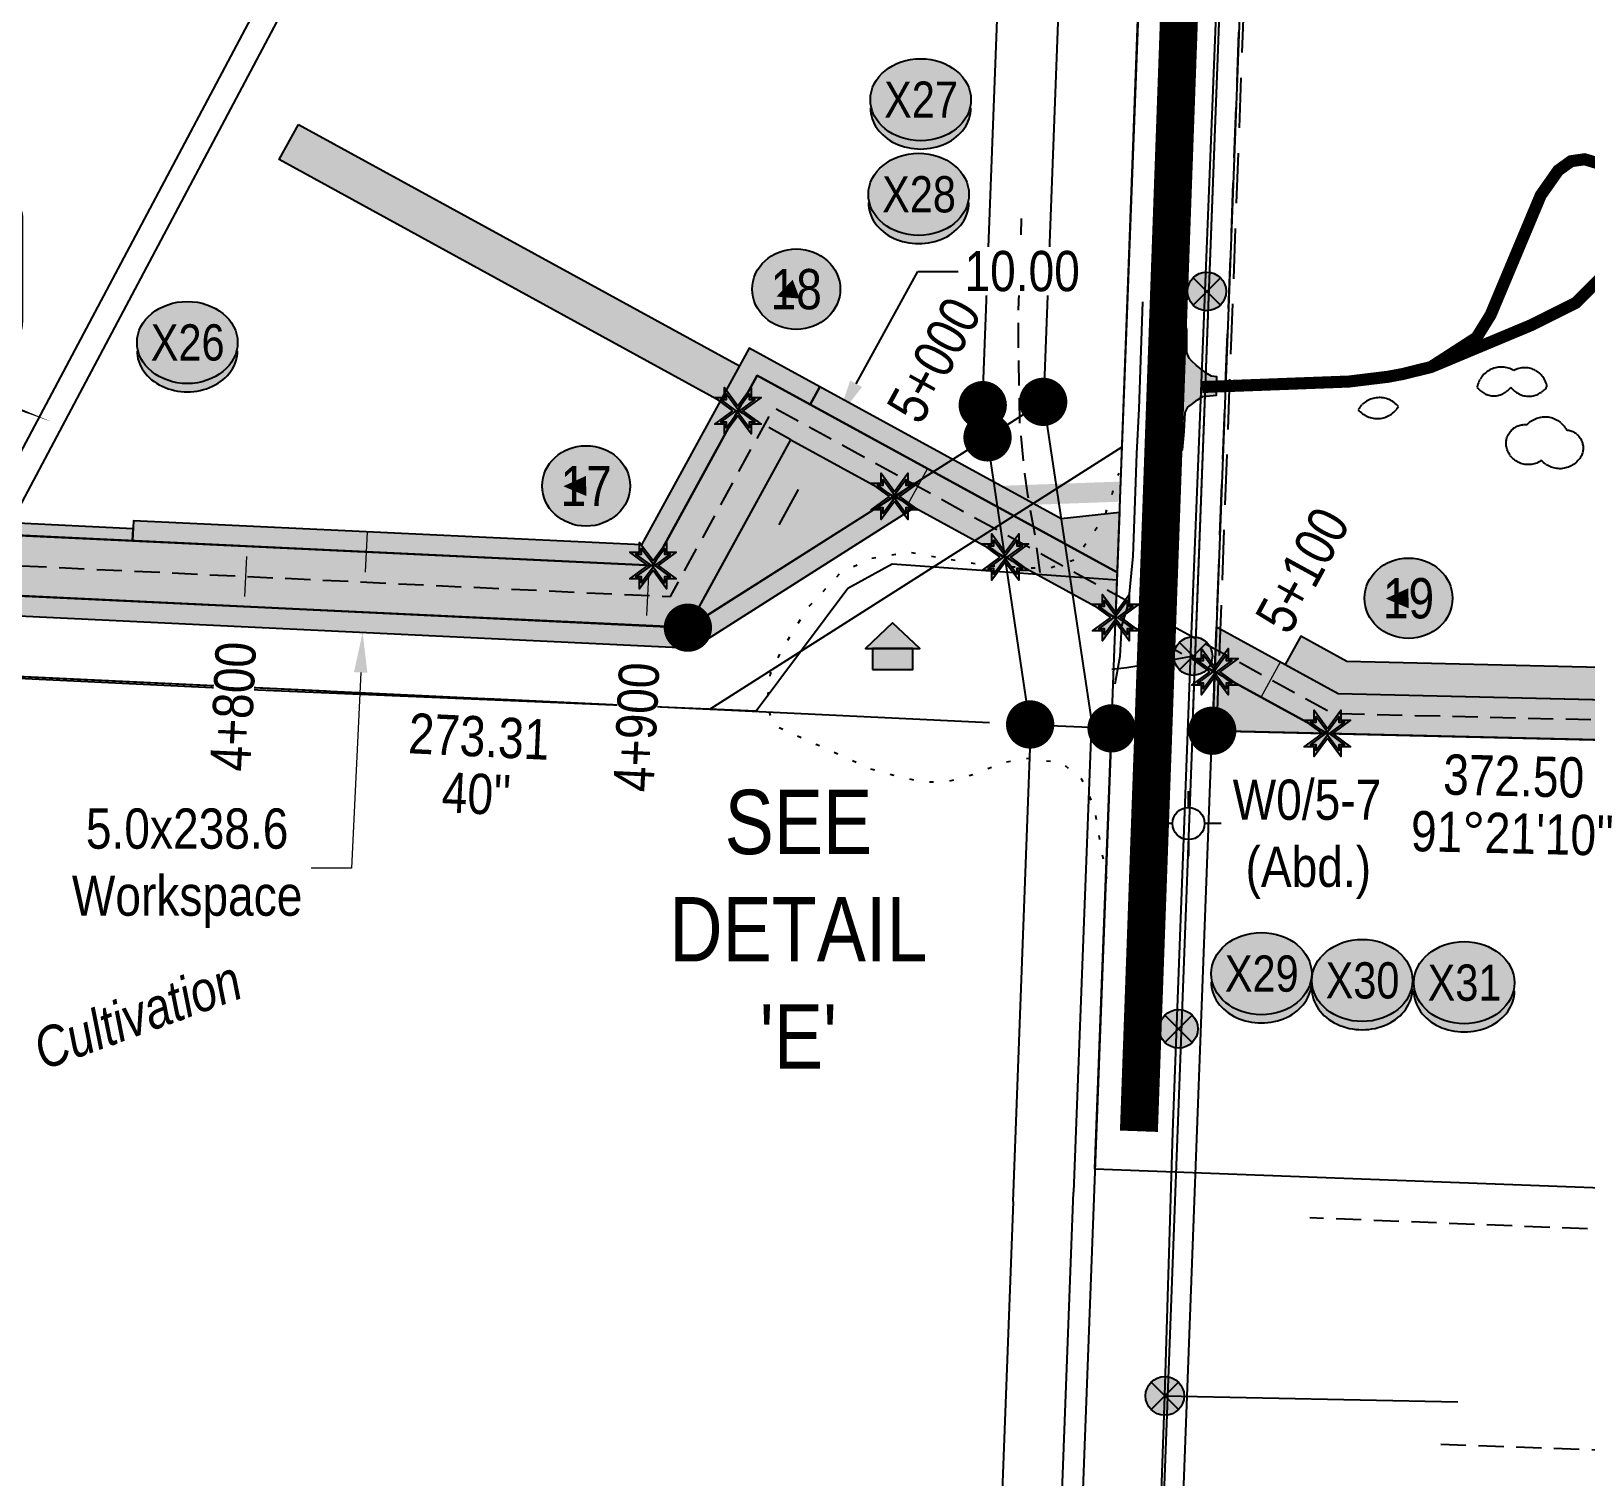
# Model space of a CAD drawing. Extents: x 309252 to 321570, y 5809412 to 5814891.
# Drawn here: x 312932.8 to 313319.2, y 5811832.2 to 5812191.7 of the extents above; entities that cross this region are included whole.
import ezdxf
from ezdxf.enums import TextEntityAlignment as Align

# ---------------------------------------------------------------- set-up
doc = ezdxf.new("R2010")
doc.units = 0
doc.header["$LTSCALE"] = 5
doc.header["$PDSIZE"] = 0.5
for name, pattern in [('0', [1, 1, 0]), ('foc-FLOWLINE', [3.75, 2.5, -1.25]), ('foc-QUARTERLINE', [33, 25, -3, 2, -3]), ('foc-TIELINE', [1.875, 1.25, -0.625]), ('foc-TOPO', [1, 0.2, -0.8]), ('UG_PIPE', [1.875, 1.25, -0.625])]:
    doc.linetypes.add(name, pattern=pattern)
doc.layers.get('Defpoints').update_dxf_attribs({"color": 9})
for name, color, linetype in [('AS-FENCE', 48, 'foc-FENCE'), ('AS-OWNER', 7, 'Continuous'), ('AS-PIPE-UG', 44, 'UG_PIPE'), ('AS-POWER', 104, 'foc-POWER'), ('AS-POWER-EXISTING-PP', 72, 'Continuous'), ('AS-RESIDENCE', 14, 'Continuous'), ('AS-ROADS', 254, 'Continuous'), ('AS-TELEPHONE', 224, 'foc-TEL'), ('CG-NOTES', 7, 'Continuous'), ('DETAIL-T', 7, 'Continuous'), ('F-EZE', 190, 'foc-FLOWLINE'), ('F-RW', 190, 'Continuous'), ('F-WS-S', 190, 'Continuous'), ('L-BD', 7, 'Continuous'), ('L-MON', 1, 'Continuous'), ('L-QSEC', 8, 'foc-QUARTERLINE'), ('L-SEC', 7, 'Continuous'), ('L-TIE', 7, 'foc-TIELINE'), ('L-TITLEDB', 4, 'Continuous'), ('L-TITLEDB-T', 4, 'Continuous'), ('P-CROSSINGS', 250, 'Continuous'), ('P-ELEVATION', 7, 'Continuous'), ('P-IOP12', 10, 'Continuous'), ('P-IOP12-H', 21, 'Continuous'), ('P-IOP14', 10, 'Continuous'), ('P-IOP14-H', 21, 'Continuous'), ('P-LTO', 14, 'Continuous'), ('P-PROPOSED', 10, 'Continuous'), ('P-PROPOSED-H', 21, 'Continuous'), ('P-TEMP-H', 41, 'Continuous'), ('P-TEMP_ACCESS ROAD', 46, 'Continuous'), ('P-TEMP_WORKSPACE', 46, 'Continuous'), ('P-TXT', 4, 'Continuous'), ('T-BUSH', 110, '0'), ('T-TIE', 201, 'foc-TIELINE'), ('T-VEGETATION CHANGE', 104, 'foc-TOPO')]:
    doc.layers.add(name, color=color, linetype=linetype)
for name, color, linetype, lineweight in [('F-RW-T', 190, 'Continuous', 9), ('F-WS-T', 190, 'Continuous', 9), ('P-TEMP-T', 46, 'Continuous', 18), ('T-TEXT', 48, 'Continuous', 18), ('T-TIE-T', 201, 'Continuous', 18)]:
    doc.layers.add(name, color=color, linetype=linetype, lineweight=lineweight)
doc.styles.add('80', font='ARIALN.TTF', dxfattribs={"height": 10})
doc.styles.add('80CG', font='ARIALN.TTF', dxfattribs={"height": 10})
doc.styles.add('80L', font='ARIALN.TTF', dxfattribs={"height": 10})
doc.styles.add('80LS', font='ARIALNI.TTF', dxfattribs={"height": 10})
doc.styles.add('Crossing', font='ARIALN.TTF', dxfattribs={"height": 10})
doc.styles.add('foc-LtypeFont', font='ARIALN.TTF', dxfattribs={"height": 7.35})
doc.linetypes.add('foc-FENCE', pattern='A,10,-1,["X",foc-LtypeFont,S=0.2,R=0,X=-0.625,Y=-0.75],-1.24', length=12.24)
doc.linetypes.add('foc-POWER', pattern='A,6,-1,["P",foc-LtypeFont,S=0.2,R=0,X=-0.625,Y=-0.75],-1.24,4', length=12.24)
doc.linetypes.add('foc-TEL', pattern='A,2,-1,["T",foc-LtypeFont,S=0.2,R=0,X=-0.425,Y=-0.75],-1.24,8', length=12.24)
doc.linetypes.add('foc-TEL-NOLINE', pattern='A,0,-2,["T",foc-LtypeFont,S=0.2,R=0,X=-0.425,Y=-0.75],-10.24', length=12.24)
doc.dimstyles.new('Compass 5 000', dxfattribs={"dimscale": 5, "dimtxt": 9, "dimasz": 2, "dimexe": 0.2, "dimexo": 0.0625, "dimgap": 0.5, "dimtad": 0, "dimtih": 1, "dimtoh": 1, "dimzin": 0, "dimdsep": 46, "dimtxsty": '80CG', "dimcen": 0.1, "dimse1": 1, "dimse2": 1, "dimclrd": 256, "dimclrt": 256, "dimaunit": 1, "dimadec": 4, "dimazin": 0, "dimtfac": 0.06, "dimtofl": 0, "dimtmove": 0, "dimatfit": 1, "dimfxl": 0.2, "dimtolj": 1, "dimtzin": 0, "dimlwd": -1, "dimarcsym": 0})

# ---------------------------------------------------------------- blocks, each defined once
blk = doc.blocks.new('fdia')
at = {"color": 255, "const_width": 1}
blk.add_lwpolyline([(-0.5, 0, 1), (0.5, 0, 1)], format="xyb", close=True, dxfattribs=at)
blk = doc.blocks.new('Fdiaa')
blk.add_blockref('fdia', (0, 0))
blk = doc.blocks.new('fdib')
at = {"color": 1, "const_width": 1.6}
blk.add_lwpolyline([(-0.4, 0, 1), (0.4, 0, 1)], format="xyb", close=True, dxfattribs=at)
at = {"color": 1}
blk.add_circle((0, 0), 0.8, dxfattribs=at)
blk = doc.blocks.new('Fdibb')
blk.add_blockref('fdib', (0, 0))
blk = doc.blocks.new('fdicc')
for name in ['Fdibb', 'Fdiaa']:
    blk.add_blockref(name, (0, 0))
blk = doc.blocks.new('FDI')
blk.add_blockref('fdicc', (0, 0))
blk = doc.blocks.new('GABD')
for p, q in [((0, 0.808), (0, 1.616)), ((-0.808, 0), (-1.616, 0)), ((1.616, 0), (0.808, 0)), ((0, -0.808), (0, -1.616))]:
    blk.add_line(p, q)
blk.add_circle((0, 0), 0.8)
blk = doc.blocks.new('res_occ')
for points in [[(0.1, 0.891), (-1.257, -0.374), (1.457, -0.374)], [(-0.9, -1.425), (1.1, -1.425), (1.1, -0.374), (-0.9, -0.374)]]:
    blk.add_hatch(color=14).paths.add_polyline_path(points)
at = {"color": 14}
for points in [[(0.1, 0.891), (-1.257, -0.374), (1.457, -0.374)], [(-0.9, -1.425), (1.1, -1.425), (1.1, -0.374), (-0.9, -0.374)]]:
    blk.add_lwpolyline(points, close=True, dxfattribs=at)
blk = doc.blocks.new('POWERPOLE')
h = blk.add_hatch(color=255)
edge = h.paths.add_edge_path()
edge.add_arc((0, 0), 0.96, 0, 360)
at = {"linetype": 'Continuous'}
for p, q in [((0.679, -0.679), (-0.679, 0.679)), ((-0.679, -0.679), (0.679, 0.679))]:
    blk.add_line(p, q, dxfattribs=at)
blk.add_circle((0, 0), 0.96, dxfattribs=at)
blk = doc.blocks.new('*D491')
at = {"layer": 'Defpoints', "color": 0, "transparency": 16777216}
for p in [(313189.12, 5812225.92), (313185.54, 5812131.22), (313205.44, 5812130.47)]:
    blk.add_point(p, dxfattribs=at)
at = {"layer": 'F-RW-T', "transparency": 16777216}
for p, q in [((313179.12, 5812226.29), (313169.13, 5812226.67)), ((313219.01, 5812224.79), (313229, 5812224.41))]:
    blk.add_line(p, q, dxfattribs=at)
for points in [[(313179.19, 5812227.96), (313179.06, 5812224.63), (313189.12, 5812225.92)], [(313219.07, 5812226.45), (313218.94, 5812223.12), (313209.01, 5812225.17)]]:
    blk.add_solid(points, dxfattribs=at)
at = {"layer": 'F-RW-T', "transparency": 16777216, "insert": (313095.18, 5812226.67), "char_height": 10, "attachment_point": 5, "style": '80CG'}
blk.add_mtext('\\A1;North Red Deer River\\PWater Services Commission\\P20.00 Water Line R/W\\PPlan 062 8022', dxfattribs=at)
blk = doc.blocks.new('*D502')
at = {"layer": 'Defpoints', "color": 0, "transparency": 16777216}
for p in [(312988.44, 5812048.5), (312988.2, 5812043.51), (313015.17, 5812042.23)]:
    blk.add_point(p, dxfattribs=at)
at = {"layer": 'P-TEMP-T', "transparency": 16777216}
for p, q in [((313015.88, 5812057.2), (313016.35, 5812067.19)), ((313014.69, 5812032.24), (313012.38, 5811983.59)), ((313012.38, 5811983.59), (313002.38, 5811983.59))]:
    blk.add_line(p, q, dxfattribs=at)
for points in [[(313014.21, 5812057.28), (313017.54, 5812057.12), (313015.4, 5812047.21)], [(313013.03, 5812032.32), (313016.36, 5812032.16), (313015.17, 5812042.23)]]:
    blk.add_solid(points, dxfattribs=at)
at = {"layer": 'P-TEMP-T', "transparency": 16777216, "insert": (312971.56, 5811983.59), "char_height": 10, "attachment_point": 5, "style": '80CG'}
blk.add_mtext('\\A1;5.0x238.6\\PWorkspace', dxfattribs=at)
blk = doc.blocks.new('*U513')
h = blk.add_hatch(color=59)
edge = h.paths.add_edge_path()
edge.add_line((-86.5, -20), (86.5, -20))
edge.add_arc((86.5, -14), 6, 270, 360)
edge.add_line((92.5, -14), (92.5, 12.5))
edge.add_arc((86.5, 12.5), 6, 0, 90)
edge.add_line((86.5, 18.5), (-86.5, 18.5))
edge.add_arc((-86.5, 12.5), 6, 90, 180)
edge.add_line((-92.5, 12.5), (-92.5, -14))
edge.add_arc((-86.5, -14), 6, 180, 270)
at = {"color": 1, "flags": 128}
blk.add_lwpolyline([(-86.5, -20, 3, 3, 0), (86.5, -20, 3, 3, 0.414214), (92.5, -14, 3, 3, 0), (92.5, 12.5, 3, 0, 0.414214), (86.5, 18.5, 0, 0, 0), (-86.5, 18.5, 0, 0, 0.414214), (-92.5, 12.5, 0, 0, 0), (-92.5, -14, 0, 3, 0.414214)], format="xyseb", close=True, dxfattribs=at)
blk.add_lwpolyline([(100.89, -38.74, 0, 7.5, 0), (0, 0, 0, 0, 0)], format="xyseb", dxfattribs=at)
at = {"color": 1, "style": '80'}
blk.add_attdef('ENTER_TEXT_001', (-35.99, -5), '', height=10, dxfattribs=at)
blk = doc.blocks.new('*D539')
at = {"layer": 'Defpoints', "color": 0, "transparency": 16777216}
for p in [(313218.45, 5811809.16), (313209.36, 5811690.75), (313213.98, 5811690.58)]:
    blk.add_point(p, dxfattribs=at)
at = {"layer": 'L-TITLEDB-T', "transparency": 16777216}
for p, q in [((313203.83, 5811809.71), (313193.84, 5811810.09)), ((313228.44, 5811808.79), (313238.43, 5811808.41))]:
    blk.add_line(p, q, dxfattribs=at)
for points in [[(313203.9, 5811811.38), (313203.77, 5811808.05), (313213.83, 5811809.34)], [(313228.5, 5811810.45), (313228.38, 5811807.12), (313218.45, 5811809.16)]]:
    blk.add_solid(points, dxfattribs=at)
at = {"layer": 'L-TITLEDB-T', "transparency": 16777216, "insert": (313277.2, 5811808.41), "char_height": 10, "attachment_point": 5, "style": '80CG'}
blk.add_mtext('\\A1;5.00 Road \\PPlan 912 1635 ', dxfattribs=at)
blk = doc.blocks.new('xing2')
h = blk.add_hatch(color=50)
h.dxf.hatch_style = 1
edge = h.paths.add_edge_path()
edge.add_ellipse((0, 0), major_axis=(-12.5, 0), ratio=0.816297, start_angle=0, end_angle=360)
h = blk.add_hatch(color=250)
h.dxf.hatch_style = 1
edge = h.paths.add_edge_path()
edge.add_ellipse((0, -2.05), major_axis=(-12.5, 0), ratio=0.816297, start_angle=0, end_angle=180)
edge.add_line((12.5, -2.05), (12.5, 0))
edge.add_ellipse((0, 0), major_axis=(-12.5, 0), ratio=0.816297, start_angle=0, end_angle=180, ccw=False)
edge.add_line((-12.5, 0), (-12.5, -2.05))
at = {"color": 250}
blk.add_ellipse((0, 0), major_axis=(-12.5, 0), ratio=0.816297, dxfattribs=at)
blk.add_ellipse((0, -2.05), major_axis=(-12.5, 0), ratio=0.816297, start_param=0, end_param=3.141593, dxfattribs=at)
at = {"color": 250, "style": 'Crossing'}
blk.add_attdef('CROSSING', text='', height=9, dxfattribs=at).set_placement((0.09, 0.02), align=Align.MIDDLE_CENTER)
at = {"color": 250, "style": 'Crossing', "flags": 1}
for tag, p in [('OWNER', (0.09, -12.49)), ('DESCRIPTION', (0.09, -25.77)), ('LOCATION', (0.09, -39.3)), ('DWG_REF', (0.09, -52.84))]:
    blk.add_attdef(tag, text='', height=9, dxfattribs=at).set_placement(p, align=Align.MIDDLE_CENTER)
blk = doc.blocks.new('*U599')
at = {"layer": 'P-ELEVATION'}
h = blk.add_hatch(color=111, dxfattribs=at)
h.dxf.hatch_style = 1
edge = h.paths.add_edge_path()
edge.add_ellipse((0, 0), major_axis=(-10.94, 0), ratio=0.913794, start_angle=0, end_angle=360)
at = {"layer": 'P-ELEVATION', "color": 7, "flags": 128}
blk.add_lwpolyline([(0, 0, 5, 0, 0), (-4.9, -1.84, 0, 0, 0)], format="xyseb", dxfattribs=at)
at = {"layer": 'P-ELEVATION', "color": 7}
blk.add_ellipse((0, 0), major_axis=(-10.94, 0), ratio=0.913794, dxfattribs=at)
at = {"layer": 'P-ELEVATION', "style": '80'}
blk.add_attdef('BEND', text='', height=10, dxfattribs=at).set_placement((0, 0), align=Align.MIDDLE_CENTER)
blk = doc.blocks.new('*U574')
at = {"layer": 'P-ELEVATION'}
h = blk.add_hatch(color=111, dxfattribs=at)
h.dxf.hatch_style = 1
edge = h.paths.add_edge_path()
edge.add_ellipse((0, 0), major_axis=(-10.94, 0), ratio=0.913794, start_angle=0, end_angle=360)
at = {"layer": 'P-ELEVATION', "color": 7, "flags": 128}
blk.add_lwpolyline([(0, 0, 5, 0, 0), (-5.67, -0.08, 0, 0, 0)], format="xyseb", dxfattribs=at)
at = {"layer": 'P-ELEVATION', "color": 7}
blk.add_ellipse((0, 0), major_axis=(-10.94, 0), ratio=0.913794, dxfattribs=at)
at = {"layer": 'P-ELEVATION', "style": '80'}
blk.add_attdef('BEND', text='', height=10, dxfattribs=at).set_placement((0, 0), align=Align.MIDDLE_CENTER)
blk = doc.blocks.new('TEMP')
h = blk.add_hatch(color=255)
h.dxf.hatch_style = 1
h.paths.add_polyline_path([(0, 0.251), (-0.666, 1.152), (-0.666, 0.666), (-1.152, 0.666), (-0.251, 0), (-1.152, -0.666), (-0.666, -0.666), (-0.666, -1.152), (0, -0.251), (0.666, -1.152), (0.666, -0.666), (1.152, -0.666), (0.251, 0), (1.152, 0.666), (0.666, 0.666), (0.666, 1.152)])
h.paths.add_polyline_path([(0.566, 0.849), (0.566, 0.566), (0.849, 0.566), (0.083, 0), (0.849, -0.566), (0.566, -0.566), (0.566, -0.849), (0, -0.083), (-0.566, -0.849), (-0.566, -0.566), (-0.849, -0.566), (-0.083, 0), (-0.849, 0.566), (-0.566, 0.566), (-0.566, 0.849), (0, 0.083)], flags=16)
h = blk.add_hatch(color=1)
h.dxf.hatch_style = 1
h.paths.add_polyline_path([(0, 0.083), (-0.566, 0.849), (-0.566, 0.566), (-0.849, 0.566), (-0.083, 0), (-0.849, -0.566), (-0.566, -0.566), (-0.566, -0.849), (0, -0.083), (0.566, -0.849), (0.566, -0.566), (0.849, -0.566), (0.083, 0), (0.849, 0.566), (0.566, 0.566), (0.566, 0.849)])
at = {"color": 1}
for p, q in [((-0.083, 0), (0.083, 0)), ((0, 0.083), (0, -0.083))]:
    blk.add_line(p, q, dxfattribs=at)
at = {"color": 255, "flags": 128}
blk.add_lwpolyline([(-0.251, 0), (-1.152, 0.666), (-0.666, 0.666), (-0.666, 1.152), (0, 0.251), (0.666, 1.152), (0.666, 0.666), (1.152, 0.666), (0.251, 0), (1.152, -0.666), (0.666, -0.666), (0.666, -1.152), (0, -0.251), (-0.666, -1.152), (-0.666, -0.666), (-1.152, -0.666)], close=True, dxfattribs=at)
at = {"color": 1, "flags": 128}
blk.add_lwpolyline([(-0.083, 0), (-0.849, 0.566), (-0.566, 0.566), (-0.566, 0.849), (0, 0.083), (0.566, 0.849), (0.566, 0.566), (0.849, 0.566), (0.083, 0), (0.849, -0.566), (0.566, -0.566), (0.566, -0.849), (0, -0.083), (-0.566, -0.849), (-0.566, -0.566), (-0.849, -0.566)], close=True, dxfattribs=at)
blk = doc.blocks.new('*D855')
at = {"layer": 'Defpoints', "color": 0, "transparency": 16777216}
for p in [(313130.82, 5812096.44), (313133.01, 5812095.23), (313126.02, 5812087.67)]:
    blk.add_point(p, dxfattribs=at)
at = {"layer": 'P-TXT', "transparency": 16777216}
for p, q in [((313137.82, 5812104.01), (313153.12, 5812131.96)), ((313153.12, 5812131.96), (313163.12, 5812131.96)), ((313123.41, 5812077.69), (313118.6, 5812068.92))]:
    blk.add_line(p, q, dxfattribs=at)
for points in [[(313136.35, 5812104.81), (313139.28, 5812103.2), (313133.01, 5812095.23)], [(313121.95, 5812078.49), (313124.87, 5812076.89), (313128.21, 5812086.46)]]:
    blk.add_solid(points, dxfattribs=at)
at = {"layer": 'P-TXT', "transparency": 16777216, "insert": (313179.06, 5812131.96), "char_height": 10, "attachment_point": 5, "style": '80CG', "bg_fill": 3, "box_fill_scale": 1.1, "bg_fill_color": 256, "bg_fill_true_color": 13158600, "bg_fill_transparency": 0}
blk.add_mtext('\\A1;10.00', dxfattribs=at)

msp = doc.modelspace()

# ---------------------------------------------------------------- hatches: boundary and pattern name
at = {"layer": 'AS-ROADS'}
h = msp.add_hatch(color=256, dxfattribs=at)
h.dxf.hatch_style = 1
h.paths.add_polyline_path([(313219.952, 5812117.543), (313219.077, 5812118.806), (313216.924, 5812087.596), (313218.894, 5812087.596), (313219.342, 5812092.159), (313219.469, 5812095.275), (313219.592, 5812096.863), (313220.236, 5812098.196), (313221.465, 5812099.13), (313222.668, 5812100.054), (313223.971, 5812100.83), (313227.34, 5812101.144), (313227.405, 5812105.699), (313226.129, 5812105.928), (313225.152, 5812106.481), (313224.185, 5812107.128), (313223.183, 5812107.866), (313222.295, 5812108.646), (313221.227, 5812109.654), (313220.54, 5812110.338), (313219.973, 5812111.769)])
at = {"layer": 'L-BD'}
h = msp.add_hatch(color=6, dxfattribs=at)
h.dxf.hatch_style = 1
h.paths.add_polyline_path([(313095.995, 5812043.37), (312903.119, 5812052.561), (313096.073, 5812043.387), (313150.139, 5812077.8)], flags=0)
edge = h.paths.add_edge_path(flags=17)
edge.add_line((312743.616, 5812040.145), (312903.119, 5812052.561))
edge.add_line((312783.581, 5812038.241), (312743.616, 5812040.145))
edge.add_line((312903.194, 5812047.552), (312783.581, 5812038.241))
edge.add_line((313097.42, 5812038.318), (312903.194, 5812047.552))
edge.add_line((313151.676, 5812072.852), (313097.42, 5812038.318))
edge.add_line((313203.405, 5812074.688), (313151.676, 5812072.852))
edge.add_line((313203.594, 5812079.697), (313203.405, 5812074.688))
edge.add_line((313150.139, 5812077.8), (313203.594, 5812079.697))
edge.add_line((313096.073, 5812043.387), (313150.139, 5812077.8))
edge.add_line((312903.119, 5812052.561), (313096.073, 5812043.387))
at = {"layer": 'P-IOP12-H'}
h = msp.add_hatch(color=256, dxfattribs=at)
h.dxf.hatch_style = 1
h.paths.add_polyline_path([(312918.415, 5812051.832), (313095.995, 5812043.37), (313121.573, 5812090.098), (313202.321, 5812045.883), (313202.742, 5812057.053), (313113.22, 5812106.072), (313087.339, 5812058.807), (312926.191, 5812066.486)])
at = {"layer": 'P-IOP14-H'}
h = msp.add_hatch(color=256, dxfattribs=at)
h.dxf.hatch_style = 1
h.paths.add_polyline_path([(313227.37, 5812043.567), (313257.599, 5812027.015), (313657.761, 5812017.562), (313657.374, 5812007.542), (313642.379, 5812007.923), (313254.931, 5812017.076), (313226.949, 5812032.397)])
at = {"layer": 'P-PROPOSED-H'}
h = msp.add_hatch(color=256, dxfattribs=at)
h.dxf.hatch_style = 1
h.paths.add_polyline_path([(312502.757, 5812051.635), (312411.396, 5812055.988), (312502.234, 5812066.676), (312743.424, 5812055.184), (312902.889, 5812067.596), (313087.339, 5812058.807), (313113.22, 5812106.072), (313202.742, 5812057.053), (313202.321, 5812045.883), (313121.573, 5812090.098), (313095.991, 5812043.379), (312903.115, 5812052.57), (312743.65, 5812040.157)])
h = msp.add_hatch(color=256, dxfattribs=at)
h.dxf.hatch_style = 1
h.paths.add_polyline_path([(313227.37, 5812043.567), (313257.599, 5812027.015), (313657.761, 5812017.562), (313626.901, 5811218.166), (313997.94, 5811209.245), (314098.091, 5811206.812), (314097.727, 5811191.817), (313997.578, 5811194.251), (313611.327, 5811203.538), (313642.379, 5812007.923), (313254.931, 5812017.076), (313226.949, 5812032.397)])
at = {"layer": 'P-TEMP-H'}
h = msp.add_hatch(color=256, dxfattribs=at)
h.dxf.hatch_style = 1
h.paths.add_polyline_path([(312999.205, 5812168.502), (313108.834, 5812108.473), (313104.032, 5812099.703), (312994.402, 5812159.732)])
h = msp.add_hatch(color=256, dxfattribs=at)
h.dxf.hatch_style = 1
h.paths.add_polyline_path([(313128.776, 5812103.254), (313111.235, 5812112.858), (313084.455, 5812063.95), (312958.229, 5812069.964), (312957.991, 5812064.971), (313087.339, 5812058.807), (313113.22, 5812106.072), (313126.375, 5812098.868)])
h = msp.add_hatch(color=256, dxfattribs=at)
h.dxf.hatch_style = 1
h.paths.add_polyline_path([(313126.375, 5812098.868), (313202.742, 5812057.053), (313203.306, 5812072.041), (313188.723, 5812070.429), (313128.776, 5812103.254)])
h = msp.add_hatch(color=256, dxfattribs=at)
h.dxf.hatch_style = 1
h.paths.add_polyline_path([(313095.991, 5812043.379), (313121.573, 5812090.098), (313147.31, 5812076.005)])
h = msp.add_hatch(color=256, dxfattribs=at)
h.dxf.hatch_style = 1
h.paths.add_polyline_path([(312918.409, 5812051.832), (312915.819, 5812046.95), (313097.34, 5812038.301), (313152.32, 5812073.262), (313147.31, 5812076.005), (313095.995, 5812043.37)])
h.paths.add_polyline_path([(312909.09, 5812047.271), (312911.679, 5812052.153), (312903.119, 5812052.561), (312743.654, 5812040.148), (312783.615, 5812038.244), (312903.194, 5812047.552)])
h = msp.add_hatch(color=256, dxfattribs=at)
h.dxf.hatch_style = 1
h.paths.add_polyline_path([(312927.731, 5812069.407), (312926.177, 5812066.478), (312957.991, 5812064.971), (312958.133, 5812067.958)])
h = msp.add_hatch(color=256, dxfattribs=at)
h.dxf.hatch_style = 1
h.paths.add_polyline_path([(313244.444, 5812034.218), (313257.599, 5812027.015), (313637.768, 5812018.034), (313637.957, 5812026.031), (313259.734, 5812034.966), (313248.286, 5812041.234)])
h = msp.add_hatch(color=256, dxfattribs=at)
h.dxf.hatch_style = 1
h.paths.add_polyline_path([(313254.931, 5812017.076), (313226.398, 5812017.75), (313226.949, 5812032.397)])

# ---------------------------------------------------------------- linework, layer by layer
at = {"layer": 'AS-FENCE', "flags": 128}
for points in [[(313221.402, 5812017.94), (313245.803, 5812666.317)], [(313202.649, 5812055.292), (313209.325, 5812235.091), (313217.823, 5812456.734), (313224.179, 5812628.687)], [(312981.292, 5812028.214), (313112.928, 5812022.7), (313135.721, 5812053.223), (313146.774, 5812059.224), (313202.649, 5812055.292)], [(312981.292, 5812028.214), (312642.25, 5812044.588), (312466.889, 5812052.844), (312389.967, 5812056.732)]]:
    msp.add_lwpolyline(points, dxfattribs=at)
at = {"layer": 'AS-PIPE-UG'}
msp.add_line((313383.048, 5811836.79), (313280.744, 5811840.372), dxfattribs=at)
at = {"layer": 'AS-PIPE-UG', "flags": 128}
for points in [[(313183.576, 5812057.054), (313182.325, 5812066.189), (313180.449, 5812076.426), (313179.761, 5812081.727), (313178.453, 5812094.186), (313178.362, 5812102.69), (313178.165, 5812111.961), (313178.097, 5812121.956), (313178.584, 5812132.963), (313178.918, 5812145.058)], [(313385.107, 5811891.274), (313334.073, 5811893.311), (313250.524, 5811896.645)]]:
    msp.add_lwpolyline(points, dxfattribs=at)
at = {"layer": 'AS-POWER', "flags": 128}
for points in [[(313193.202, 5811213.757), (313211.383, 5811761.435), (313214.516, 5811852.396), (313216.537, 5811917.995), (313221.107, 5812041.794), (313228.352, 5812222.885), (313244.454, 5812640.68), (313246.853, 5812724.081), (313251.066, 5812848.491), (313255.591, 5812944.314)], [(313221.529, 5812036.316), (313211.558, 5812034.501), (313205.089, 5812033.394), (313201.36, 5812032.971)], [(313214.516, 5811852.396), (313287.351, 5811850.938)]]:
    msp.add_lwpolyline(points, dxfattribs=at)
at = {"layer": 'AS-ROADS', "const_width": 9.439, "flags": 128}
msp.add_lwpolyline([(313208.074, 5811918.186), (313245.01, 5812944.563)], dxfattribs=at)
at = {"layer": 'AS-ROADS', "flags": 128}
msp.add_lwpolyline([(313223.762, 5812103.198, 3, 3, 0), (313260.255, 5812104.563, 3, 3, 0), (313269.936, 5812105.743, 3, 3, 0), (313273.554, 5812106.415, 3, 3, 0), (313280.648, 5812108.167, 3, 3, 0), (313291.985, 5812115.493, 3, 3, 0), (313295.493, 5812121.172, 3, 3, 0), (313307.924, 5812150.847, 3, 3, 0), (313307.924, 5812150.847, 3, 3, 0), (313312.248, 5812157.018, 3, 3, 0), (313315.465, 5812159.344, 3, 3, 0), (313318.818, 5812159.822, 3, 3, 0), (313323.13, 5812158.523, 3, 3, 0), (313325.457, 5812156.197, 3, 3, 0), (313327.716, 5812151.82, 3, 3, 0), (313328.469, 5812142.996, 3, 3, 0), (313325.252, 5812132.668, 3, 3, 0), (313316.675, 5812124.154, 3, 3, 0), (313305.793, 5812118.682, 3, 3, 0), (313280.648, 5812108.167, 0, 0, 0)], format="xyseb", dxfattribs=at)
msp.add_lwpolyline([(313219.952, 5812117.543), (313219.077, 5812118.806), (313216.924, 5812087.596), (313218.894, 5812087.596), (313219.342, 5812092.159), (313219.469, 5812095.275), (313219.592, 5812096.863), (313220.236, 5812098.196), (313221.465, 5812099.13), (313222.668, 5812100.054), (313223.971, 5812100.83), (313227.34, 5812101.144), (313227.405, 5812105.699), (313226.129, 5812105.928), (313225.152, 5812106.481), (313224.185, 5812107.128), (313223.183, 5812107.866), (313222.295, 5812108.646), (313221.227, 5812109.654), (313220.54, 5812110.338), (313219.973, 5812111.769)], close=True, dxfattribs=at)
at = {"layer": 'AS-TELEPHONE', "linetype": 'foc-TEL-NOLINE', "flags": 128}
msp.add_lwpolyline([(313197.113, 5811908.846), (313201.285, 5812018.343), (313231.631, 5812824.7), (313236.279, 5812944.784)], dxfattribs=at)
at = {"layer": 'AS-TELEPHONE', "flags": 128}
for points in [[(313202.159, 5812029.394), (313203.425, 5812036.313), (313203.806, 5812043.751), (313205.486, 5812049.31), (313206.647, 5812061.158), (313207.151, 5812074.854), (313207.591, 5812086.689), (313208.125, 5812097.786), (313209.009, 5812124.378)], [(313197.113, 5811908.846), (313391.592, 5811901.509)]]:
    msp.add_lwpolyline(points, dxfattribs=at)
at = {"layer": 'F-EZE', "flags": 128}
msp.add_lwpolyline([(313227.399, 5812017.715), (313251.826, 5812666.091), (313250.727, 5812666.132), (313226.3, 5812017.756)], close=True, dxfattribs=at)
at = {"layer": 'F-RW', "flags": 128}
for points in [[(312827.448, 5811837.264), (312930.333, 5812031.243), (313101.449, 5812023.115), (313203.889, 5812088.312), (313226.027, 5812673.997), (313231.724, 5812824.754), (313211.751, 5812825.736), (313184.346, 5812099.541), (313196.281, 5812020.167), (313191.847, 5811903.044)], [(313176.789, 5811900.722), (313181.224, 5812017.794), (313169.221, 5812098.709), (313187.15, 5812571.307), (313196.79, 5812826.473), (313211.751, 5812825.736)], [(312901.333, 5812032.638), (313224.837, 5812642.534)], [(312906.721, 5812029.78), (313224.307, 5812628.518)], [(313184.346, 5812099.541), (313096.073, 5812043.387), (312918.61, 5812051.822)], [(313176.789, 5811900.722), (313150.851, 5811215.171), (313147.508, 5811126.378)], [(313162.455, 5811125.91), (313191.847, 5811903.044)]]:
    msp.add_lwpolyline(points, dxfattribs=at)
at = {"layer": 'L-QSEC', "flags": 128}
msp.add_lwpolyline([(312386.824, 5812057.142), (313201.285, 5812018.343)], dxfattribs=at)
at = {"layer": 'L-SEC'}
for p, q in [((313201.285, 5812018.343), (313231.631, 5812824.7)), ((313221.389, 5812017.586), (313251.735, 5812823.943)), ((313221.4, 5812017.868), (313191.138, 5811213.368))]:
    msp.add_line(p, q, dxfattribs=at)
at = {"layer": 'L-SEC', "flags": 128}
for points in [[(313201.245, 5812018.375), (313196.673, 5811897.192)], [(313196.673, 5811897.192), (313170.909, 5811214.261)]]:
    msp.add_lwpolyline(points, dxfattribs=at)
at = {"layer": 'L-TIE'}
for p, q in [((313121.573, 5812090.098), (313108.417, 5812097.302)), ((313226.949, 5812032.397), (313202.321, 5812045.883))]:
    msp.add_line(p, q, dxfattribs=at)
at = {"layer": 'L-TITLEDB', "flags": 128}
msp.add_lwpolyline([(313250.861, 5812666.186), (313226.352, 5812017.783)], dxfattribs=at)
msp.add_lwpolyline([(313226.3, 5812017.756), (313415.689, 5812013.294), (313402.433, 5811662.608), (313213.18, 5811669.305)], close=True, dxfattribs=at)
at = {"layer": 'P-TEMP_ACCESS ROAD', "flags": 128}
for points in [[(312999.205, 5812168.502), (313108.834, 5812108.473), (313104.032, 5812099.703), (312994.402, 5812159.732)], [(313128.776, 5812103.254), (313111.235, 5812112.858), (313084.455, 5812063.95), (312958.229, 5812069.964), (312957.991, 5812064.971), (313087.339, 5812058.807), (313113.22, 5812106.072), (313126.375, 5812098.868)], [(313226.949, 5812032.397), (313254.931, 5812017.076), (313226.398, 5812017.75), (313226.949, 5812032.397)]]:
    msp.add_lwpolyline(points, close=True, dxfattribs=at)
msp.add_lwpolyline([(313084.131, 5812058.951), (312902.893, 5812067.587), (312743.428, 5812055.175), (312531.388, 5812065.272)], dxfattribs=at)
at = {"layer": 'P-TEMP_WORKSPACE'}
for points in [[(313095.991, 5812043.379), (313121.573, 5812090.098), (313147.31, 5812076.005)], [(312927.731, 5812069.407), (312926.177, 5812066.478), (312957.991, 5812064.971), (312958.133, 5812067.958), (312927.731, 5812069.407)]]:
    msp.add_lwpolyline(points, close=True, dxfattribs=at)
at = {"layer": 'T-BUSH', "flags": 128}
for points in [[(313309.477, 5812103.307, 0.5205671), (313301.246, 5812107.292, 0.5205671), (313292.131, 5812103.181, 0.5205671), (313300.5, 5812103.172, 0.5205671)], [(313272.553, 5812098.333, 0.5205671), (313262.582, 5812097.584, 0.5205671)], [(313318.024, 5812086.096, -0.5205671), (313308.108, 5812084.931, -0.5205671), (313299.462, 5812088.027, -0.5205671), (313304.531, 5812093.855, -0.5205671), (313314.331, 5812092.541, -0.5205671)]]:
    msp.add_lwpolyline(points, format="xyb", close=True, dxfattribs=at)
at = {"layer": 'T-TIE-T'}
for p, q in [((313150.749, 5812074.122), (313155.552, 5812082.893)), ((312985.909, 5812051.118), (312986.385, 5812061.107)), ((313085.787, 5812046.359), (313086.263, 5812056.348)), ((313238.453, 5812026.099), (313243.256, 5812034.87))]:
    msp.add_line(p, q, dxfattribs=at)
at = {"layer": 'T-VEGETATION CHANGE', "flags": 128}
msp.add_lwpolyline([(313200.094, 5811980.898), (313196.967, 5811998.887), (313193.84, 5812005.824), (313189.035, 5812009.635), (313180.798, 5812010.855), (313174.01, 5812009.787), (313167.832, 5812007.043), (313160.357, 5812005.061), (313154.256, 5812004.909), (313146.857, 5812006.738), (313141.366, 5812008.263), (313135.566, 5812010.85), (313117.351, 5812019.102), (313115.651, 5812024.321), (313116.501, 5812031.845), (313119.537, 5812038.156), (313125.609, 5812048.107), (313134.23, 5812057.33), (313141.637, 5812060.607), (313150.623, 5812062.184), (313170.698, 5812058.79), (313185.513, 5812058.062), (313192.191, 5812060.368), (313199.72, 5812071.411), (313203.138, 5812081.807)], dxfattribs=at)

# ---------------------------------------------------------------- block references
at = {"layer": 'AS-OWNER'}
ref = msp.add_blockref('*U513', (312836.832, 5812133.366), dxfattribs=dict(at, xscale=0.99990854, yscale=0.99990854, zscale=0.99990854))
ref.add_attrib('ENTER_TEXT_001', 'ATCO GAS AND PIPELINES LTD.', (312748.849, 5812136.785), dxfattribs={"layer": '0', "color": 1, "height": 9.99909, "style": '80'})
ref.add_attrib('ENTER_TEXT_002', 'C. of T. 012 006 506+7', (312778.075, 5812119.942), dxfattribs={"layer": '0', "color": 1, "height": 9.99909, "style": '80'})
at = {"layer": 'AS-POWER-EXISTING-PP', "xscale": 4.999542700000031, "yscale": 4.999542700000031, "zscale": 4.999542700000031}
for p in [(313224.945, 5812126.971), (313221.529, 5812036.316), (313217.936, 5811943.635), (313214.516, 5811852.396)]:
    msp.add_blockref('POWERPOLE', p, dxfattribs=at)
at = {"layer": 'AS-RESIDENCE', "xscale": 5.000000000000016, "yscale": 5.000000000000016, "zscale": 5.000000000000016}
msp.add_blockref('res_occ', (313146.381, 5812040.103), dxfattribs=at)
at = {"layer": 'CG-NOTES', "xscale": 0.99990854, "yscale": 0.99990854, "zscale": 0.99990854}
for name, p, values in [('*U599', (313122.918, 5812127.528), {'BEND': '18'}), ('*U574', (313070.717, 5812078.607), {'BEND': '17'}), ('*U574', (313275.07, 5812050.69), {'BEND': '19'})]:
    msp.add_blockref(name, p, dxfattribs=at).add_auto_attribs(values)
at = {"layer": 'F-WS-S', "xscale": 5.000000000000037, "yscale": 5.000000000000037, "zscale": 5.000000000000037}
msp.add_blockref('GABD', (313220.401, 5811994.685), dxfattribs=at)
at = {"layer": 'L-MON', "xscale": 4.999542700000003, "yscale": 4.999542700000003, "zscale": 4.999542700000003}
for name, p in [('FDI', (313184.286, 5812099.514)), ('TEMP', (313108.417, 5812097.302)), ('TEMP', (313147.339, 5812075.989)), ('TEMP', (313174.872, 5812060.913)), ('TEMP', (313087.339, 5812058.807)), ('TEMP', (313202.321, 5812045.883)), ('FDI', (313095.995, 5812043.37)), ('TEMP', (313226.949, 5812032.397)), ('FDI', (313181.049, 5812019.315)), ('FDI', (313201.285, 5812018.343)), ('FDI', (313226.3, 5812017.756)), ('TEMP', (313254.931, 5812017.076))]:
    msp.add_blockref(name, p, dxfattribs=at)
at = {"layer": 'P-CROSSINGS'}
for p, values in [((313153.838, 5812174.626), {'CROSSING': 'X27'}), ((313153.347, 5812151.096), {'CROSSING': 'X28'}), ((312971.604, 5812114.266), {'CROSSING': 'X26'}), ((313238.508, 5811957.361), {'CROSSING': 'X29'}), ((313263.559, 5811955.671), {'CROSSING': 'X30'}), ((313288.903, 5811955.112), {'CROSSING': 'X31'})]:
    msp.add_blockref('xing2', p, dxfattribs=at).add_auto_attribs(values)

# ---------------------------------------------------------------- texts
at = {"layer": 'DETAIL-T', "color": 3, "insert": (313123.461, 5811968.403), "char_height": 15.9985, "width": 63.63031, "attachment_point": 5, "style": '80CG'}
msp.add_mtext("SEE\\PDETAIL\\P'E'", dxfattribs=at)
at = {"layer": 'F-WS-T', "insert": (313231.25, 5812005.605), "char_height": 9.99909, "attachment_point": 1, "style": '80L'}
msp.add_mtext_dynamic_manual_height_columns('\\pi0.12843;W0/5-7\\P\\pi3.3341;(Abd.)', width=36.47456, gutter_width=50, heights=[0], dxfattribs=at)
at = {"layer": 'L-BD', "style": '80L'}
for s, rotation, p in [('273.31', 357.2701, (313044.117, 5812016.334)), ('372.50', 358.6468, (313301.226, 5812006.499)), ("40''", 357.2701, (313043.438, 5812002.102)), ("91°21'10''", 358.6468, (313300.889, 5811992.254))]:
    msp.add_text(s, height=9.9991, rotation=rotation, dxfattribs=at).set_placement(p, align=Align.MIDDLE)
at = {"layer": 'T-TEXT', "style": '80LS'}
msp.add_text('Cultivation', height=9.99909, rotation=20, dxfattribs=at).set_placement((312959.219, 5811947.153), align=Align.MIDDLE_CENTER)

# ---------------------------------------------------------------- dimensions: what is measured, and where the dimension line sits
at = {"layer": 'F-RW-T', "color": 6}
dim = msp.add_linear_dim(base=(313189.115, 5812225.917), p1=(313205.44, 5812130.469), p2=(313185.541, 5812131.22), angle=177.83881, text='North Red Deer River\\PWater Services Commission\\P20.00 Water Line R/W\\PPlan 062 8022', dimstyle='Compass 5 000', dxfattribs=at)
dim.commit()
dim.dimension.update_dxf_attribs({"geometry": '*D491', "text_midpoint": (313095.176, 5812226.672), "dimtype": 161})
at = {"layer": 'L-TITLEDB-T'}
dim = msp.add_linear_dim(base=(313218.446, 5811809.161), p1=(313209.362, 5811690.75), p2=(313213.981, 5811690.576), angle=357.8437, text='5.00 Road \\PPlan 912 1635 ', dimstyle='Compass 5 000', dxfattribs=at)
dim.commit()
dim.dimension.update_dxf_attribs({"geometry": '*D539', "text_midpoint": (313277.201, 5811808.409), "dimtype": 161})

# ---------------------------------------------------------------- next in the draw order: texts
at = {"layer": 'T-TIE-T', "char_height": 9.9991, "attachment_point": 2, "style": '80L', "bg_fill": 3, "box_fill_scale": 1, "bg_fill_color": 256, "bg_fill_transparency": 0}
for s, insert, width, rotation in [('5+000', (313152.748, 5812112.361), 11.44432, 61.29644), ('4+800', (312977.968, 5812024.01), 11.86667, 87.27182), ('4+900', (313078.191, 5812018.877), 11.86667, 87.27182)]:
    msp.add_mtext(s, dxfattribs=dict(at, insert=insert, width=width, rotation=rotation))

# ---------------------------------------------------------------- next in the draw order: linework, layer by layer
at = {"layer": 'P-IOP12', "flags": 128}
msp.add_lwpolyline([(312918.415, 5812051.832), (313095.995, 5812043.37), (313121.573, 5812090.098), (313202.321, 5812045.883), (313202.742, 5812057.053), (313113.22, 5812106.072), (313087.339, 5812058.807), (312926.191, 5812066.486), (312918.415, 5812051.832)], dxfattribs=at)
at = {"layer": 'P-LTO'}
msp.add_lwpolyline([(312411.4, 5812055.979), (312015.571, 5812074.84), (311962.187, 5812062.368), (311825.678, 5812068.872), (311796.879, 5812079.279), (311793.532, 5812064.541), (311822.706, 5812053.998), (311963.562, 5812047.287), (312016.945, 5812059.759), (312411.919, 5812040.948), (312502.757, 5812051.635), (312743.65, 5812040.157), (312903.115, 5812052.57), (313095.991, 5812043.379), (313121.573, 5812090.098), (313202.321, 5812045.883), (313202.742, 5812057.053), (313113.22, 5812106.072), (313087.339, 5812058.807), (312902.889, 5812067.596), (312743.424, 5812055.184), (312502.234, 5812066.676), (312411.396, 5812055.988)], dxfattribs=at)
at = {"layer": 'P-PROPOSED'}
msp.add_lwpolyline([(312411.4, 5812055.979), (312015.571, 5812074.84), (311962.187, 5812062.368), (311825.678, 5812068.872), (311796.879, 5812079.279), (311793.532, 5812064.541), (311822.706, 5812053.998), (311963.562, 5812047.287), (312016.945, 5812059.759), (312411.919, 5812040.948), (312502.757, 5812051.635), (312743.65, 5812040.157), (312903.115, 5812052.57), (313095.991, 5812043.379), (313121.573, 5812090.098), (313202.321, 5812045.883), (313202.742, 5812057.053), (313113.22, 5812106.072), (313087.339, 5812058.807), (312902.889, 5812067.596), (312743.424, 5812055.184), (312502.234, 5812066.676), (312411.396, 5812055.988)], dxfattribs=at)
at = {"layer": 'P-PROPOSED', "flags": 128}
msp.add_lwpolyline([(313202.742, 5812057.053), (313113.22, 5812106.072), (313087.339, 5812058.807), (312902.889, 5812067.596)], dxfattribs=at)
at = {"layer": 'P-TEMP_ACCESS ROAD', "flags": 128}
msp.add_lwpolyline([(313126.375, 5812098.868), (313202.742, 5812057.053), (313203.306, 5812072.041), (313188.723, 5812070.429), (313128.776, 5812103.254)], close=True, dxfattribs=at)
at = {"layer": 'P-TEMP_WORKSPACE'}
msp.add_lwpolyline([(312918.409, 5812051.832), (312915.819, 5812046.95), (313097.34, 5812038.301), (313152.32, 5812073.262), (313147.31, 5812076.005), (313095.995, 5812043.37)], close=True, dxfattribs=at)
at = {"layer": 'T-TIE', "flags": 128}
msp.add_lwpolyline([(310446.272, 5814098.021), (310513.604, 5814171.235), (310746.237, 5814103.841), (310647.884, 5813782.946), (310647.924, 5813769.066), (310648.7, 5813504.414), (310602.488, 5813431.512), (310566.587, 5813370.724), (310524.077, 5813208.581), (310516.028, 5813009.046), (310688.747, 5813002.014), (310756.95, 5812999.237), (310788.781, 5812918.166), (310785.199, 5812820.292), (310766.173, 5812308.237), (310849.248, 5812270.725), (310843.541, 5812133.962), (311136.84, 5812121.725), (311557.549, 5812104.172), (311728.657, 5812095.643), (311776.954, 5812078.376), (311796.059, 5812071.602), (311824.192, 5812061.435), (311962.875, 5812054.827), (312016.257, 5812067.299), (312411.661, 5812048.459), (312502.499, 5812059.147), (312743.537, 5812047.67), (312903.004, 5812060.083), (312918.776, 5812059.323), (313091.66, 5812051.084), (313117.396, 5812098.085), (313256.265, 5812022.045), (313650.07, 5812012.742), (313619.114, 5811210.852), (313997.758, 5811201.748), (314097.909, 5811199.315)], dxfattribs=at)

# ---------------------------------------------------------------- next in the draw order: block references
at = {"layer": 'L-MON', "xscale": 4.999542700000003, "yscale": 4.999542700000003, "zscale": 4.999542700000003}
for p in [(313169.264, 5812098.684), (313169.264, 5812098.681), (313170.462, 5812090.679)]:
    msp.add_blockref('FDI', p, dxfattribs=at)

# ---------------------------------------------------------------- next in the draw order: dimensions: what is measured, and where the dimension line sits
at = {"layer": 'P-TEMP-T'}
dim = msp.add_linear_dim(base=(313015.166, 5812042.228), p1=(312988.436, 5812048.495), p2=(312988.199, 5812043.511), angle=267.27796, text='5.0x238.6\\PWorkspace', dimstyle='Compass 5 000', dxfattribs=at)
dim.commit()
dim.dimension.update_dxf_attribs({"geometry": '*D502', "text_midpoint": (312971.556, 5811983.586), "dimtype": 161})

# ---------------------------------------------------------------- next in the draw order: texts
at = {"layer": 'T-TIE-T', "insert": (313244.321, 5812060.132), "char_height": 9.9991, "width": 11.44432, "attachment_point": 2, "rotation": 61.29644, "style": '80L', "bg_fill": 3, "box_fill_scale": 1, "bg_fill_color": 256, "bg_fill_transparency": 0}
msp.add_mtext('5+100', dxfattribs=at)

# ---------------------------------------------------------------- next in the draw order: dimensions: what is measured, and where the dimension line sits
at = {"layer": 'P-TXT'}
dim = msp.add_linear_dim(base=(313133.012, 5812095.234), p1=(313126.015, 5812087.666), p2=(313130.817, 5812096.436), angle=61.29644, text='10.00', dimstyle='Compass 5 000', override={"dimtfill": 1}, dxfattribs=at)
dim.commit()
dim.dimension.update_dxf_attribs({"geometry": '*D855', "text_midpoint": (313179.058, 5812131.956), "dimtype": 161})

# ---------------------------------------------------------------- next in the draw order: linework, layer by layer
at = {"layer": 'P-IOP14', "flags": 128}
msp.add_lwpolyline([(313227.37, 5812043.567), (313257.599, 5812027.015), (313657.761, 5812017.562), (313657.374, 5812007.542), (313642.379, 5812007.923), (313254.931, 5812017.076), (313226.949, 5812032.397)], close=True, dxfattribs=at)
at = {"layer": 'P-LTO'}
msp.add_lwpolyline([(313257.599, 5812027.015), (313657.761, 5812017.562), (313626.901, 5811218.166), (313997.94, 5811209.245), (314098.091, 5811206.812), (314097.727, 5811191.817), (313997.578, 5811194.251), (313611.327, 5811203.538), (313642.379, 5812007.923), (313254.931, 5812017.076), (313226.949, 5812032.397), (313227.37, 5812043.567)], close=True, dxfattribs=at)
at = {"layer": 'P-PROPOSED'}
msp.add_lwpolyline([(313227.37, 5812043.567), (313257.599, 5812027.015), (313657.761, 5812017.562), (313626.901, 5811218.166), (313997.94, 5811209.245), (314098.091, 5811206.812), (314097.727, 5811191.817), (313997.578, 5811194.251), (313611.327, 5811203.538), (313642.379, 5812007.923), (313254.931, 5812017.076), (313226.949, 5812032.397)], close=True, dxfattribs=at)
at = {"layer": 'P-TEMP_ACCESS ROAD', "flags": 128}
msp.add_lwpolyline([(313244.444, 5812034.218), (313257.599, 5812027.015), (313637.768, 5812018.034), (313637.957, 5812026.031), (313259.734, 5812034.966), (313248.286, 5812041.234)], close=True, dxfattribs=at)

doc.saveas('drawing.dxf')
